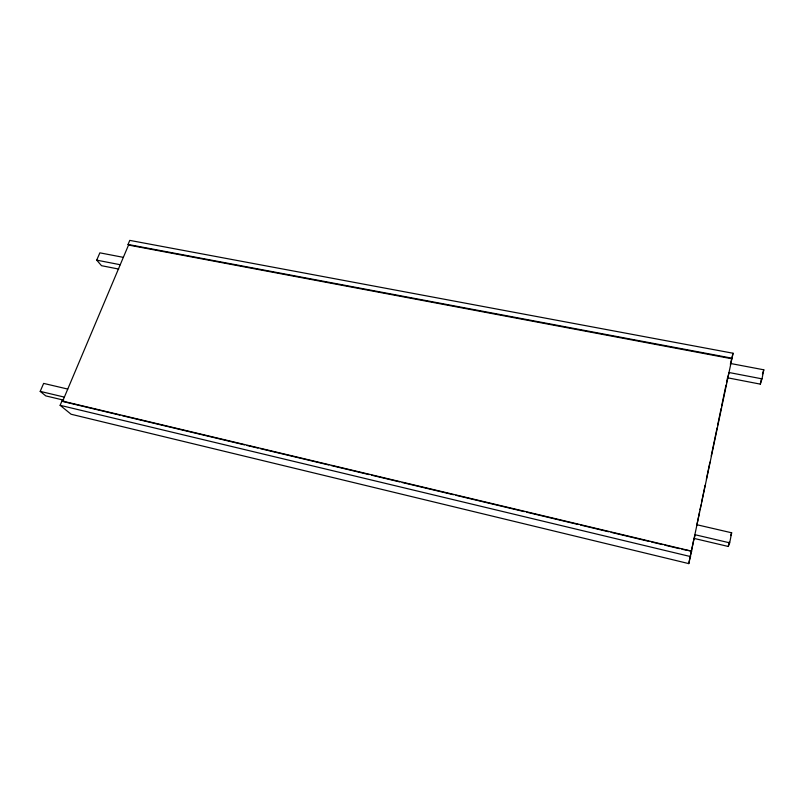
<?xml version="1.0" encoding="UTF-8"?>
<svg xmlns="http://www.w3.org/2000/svg" width="804" height="804" viewBox="0 0 804 804"><rect width="100%" height="100%" fill="white"/><g stroke="black" fill="none" stroke-linecap="round" stroke-linejoin="round"><path stroke-width="1.21" d="M729.68 542.841L695.219 534.771L694.224 538.459L728.283 546.469L729.68 542.841L731.66 532.791L697.289 524.831M762.011 378.855L729.017 372.513L727.7 377.82L760.323 384.131L762.011 378.855L763.8 369.8L730.886 363.559M728.283 546.469L729.148 542.057M760.323 384.131L761.207 379.639M681.943 549.253L691.822 551.212L61.968 400.965L60.129 405.306L71.094 414.241L688.787 563.614L693.882 539.152M696.686 525.705L699.49 512.259M700.003 509.806L701.018 504.922M701.53 502.47L705.098 485.355M706.374 479.244L709.942 462.119M711.218 456.009L717.078 427.889M717.59 425.437L721.158 408.321M721.66 405.879L726.002 385.086M726.504 382.644L727.53 377.749M688.787 563.614L733.057 353.237L129.766 240.386L128.057 244.456L128.529 245.059L731.881 358.775M730.333 364.302L733.057 353.237M762.433 374.091L763.8 369.8M730.595 535.595L731.66 532.791M119.957 415.145L62.541 401.437L128.529 245.059M63.747 400.171L45.768 395.89L40.2 391.377L43.637 383.407L67.757 389.066M118.711 269.069L101.515 265.692L96.711 260.144L99.867 252.838L123.344 257.35M128.057 244.456L732.032 358.192M96.711 260.144L120.228 264.727M40.2 391.377L64.36 397.116M122.399 415.728L244.567 444.883M247.019 445.466L258.014 448.089M260.456 448.672L328.866 464.993M331.308 465.576L369.187 474.621M371.629 475.204L399.729 481.908M402.171 482.49L453.486 494.731M455.928 495.314L524.339 511.645M526.781 512.228L578.096 524.469M580.538 525.052L608.638 531.756M611.08 532.338L648.959 541.383M651.401 541.966L662.395 544.589M664.838 545.172L679.501 548.67M60.129 405.306L690.686 556.619M61.968 400.965L62.541 401.437"/></g></svg>
